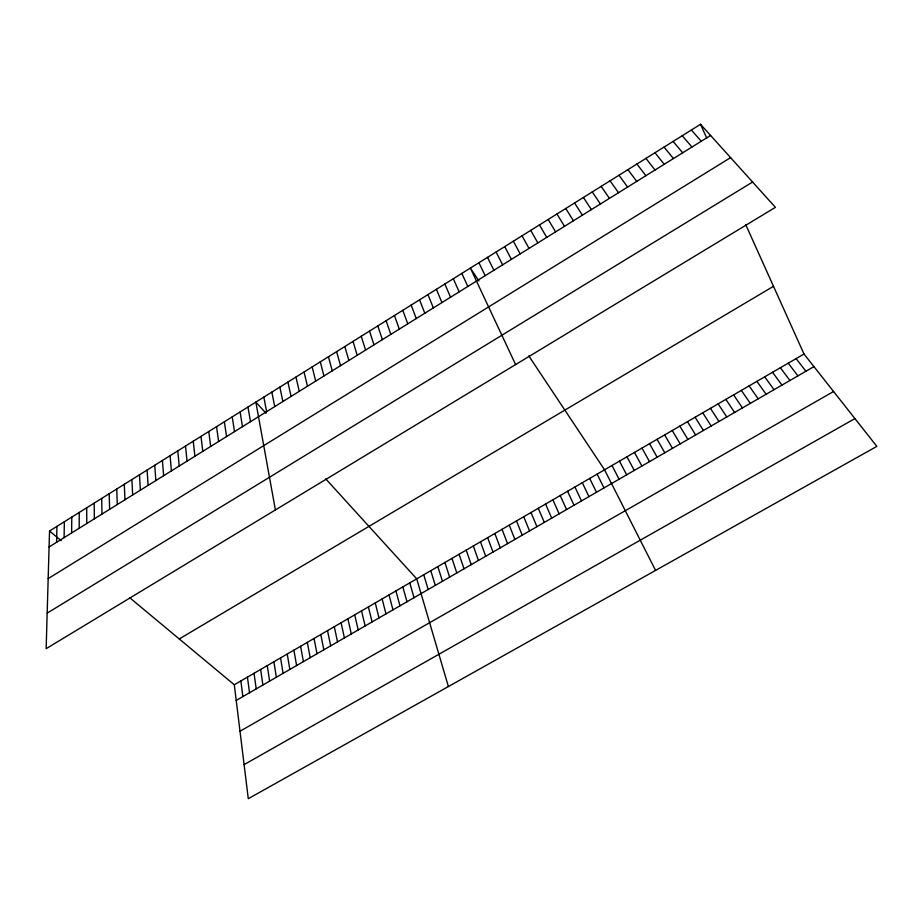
<?xml version="1.0" encoding="UTF-8"?>
<svg xmlns="http://www.w3.org/2000/svg" width="923" height="923" viewBox="0 0 923 923"><rect width="100%" height="100%" fill="white"/><g stroke="black" fill="none" stroke-linecap="round" stroke-linejoin="round"><path stroke-width="1.38" d="M79.193 528.244L79.228 512.461M71.636 532.952L71.775 517.122M64.102 537.636L64.345 521.76M56.58 542.309L56.938 526.387M49.542 531.002L46.15 648.684L775.424 207.34L700.522 124.293L49.542 531.002L61.23 540.728M49.081 546.981L710.583 135.45M48.169 578.606L730.601 157.637M47.177 613.126L752.603 182.027M179.247 638.958L773.497 286.303M234.292 684.762L804.002 354.017L876.85 446.374L248.287 798.707L234.292 684.762L129.555 597.596M236.219 700.43L813.936 366.616M240.003 731.247L833.573 391.502M244.099 764.625L854.929 418.581M266.078 413.342L255.856 402.105L275.4 509.946M325.715 478.864L416.723 578.848L448.393 686.539M691.362 130.016L701.261 141.242M682.224 135.727L691.962 147.034M673.109 141.415L682.685 152.803M664.029 147.092L673.444 158.548M654.972 152.745L664.225 164.282M645.938 158.398L655.03 170.005M796.099 358.597L805.917 371.254M636.928 164.029L645.869 175.705M788.219 363.177L797.922 375.869M780.362 367.735L789.938 380.484M627.94 169.636L636.732 181.393M772.516 372.292L781.977 385.087M618.987 175.232L627.605 187.069M764.694 376.838L774.039 389.668M756.895 381.361L766.113 394.248M610.045 180.816L618.525 192.722M749.107 385.883L758.21 398.817M601.138 186.388L609.457 198.364M741.331 390.394L750.33 403.374M733.577 394.894L742.461 407.92M592.254 191.938L600.423 203.983M725.847 399.382L734.616 412.454M478.945 280.961L470.384 268.074L515.611 364.573M528.821 355.932L604.553 469.807L655.572 570.402M583.394 197.476L591.401 209.59M718.14 403.859L726.782 416.977M710.445 408.335L718.971 421.488M574.556 202.991L582.413 215.186M702.761 412.789L711.183 425.988M565.741 208.494L573.448 220.759M695.1 417.231L703.407 430.487M687.462 421.673L695.654 434.964M556.961 213.986L564.518 226.32M679.836 426.103L687.912 439.44M548.193 219.466L555.6 231.869M672.232 430.51L680.193 443.894M664.641 434.918L672.498 448.347M539.447 224.924L546.716 237.396M657.072 439.313L664.814 452.778M530.737 230.369L537.844 242.911M649.515 443.698L657.153 457.208M641.981 448.082L649.504 461.627M522.037 235.803L529.006 248.414M634.459 452.443L641.877 466.034M513.373 241.215L520.191 253.894M626.959 456.793L634.263 470.43M619.471 461.142L626.671 474.826M504.731 246.614L511.4 259.363M612.007 465.48L619.091 479.199M496.101 252.002L502.631 264.82M597.123 474.122L604 487.921M487.506 257.379L493.886 270.254M589.705 478.426L596.477 492.271M478.933 262.732L485.175 275.677M582.309 482.717L588.966 496.609M574.925 486.998L581.49 500.924M567.564 491.278L574.014 505.25M461.846 273.404L467.811 286.488M560.215 495.547L566.56 509.554M700.522 124.293L706.73 138.081M745.726 224.647L804.002 354.017M552.889 499.793L559.13 513.846M453.343 278.723L459.158 291.864M545.574 504.05L551.712 518.138M444.863 284.019L450.539 297.229M538.282 508.285L544.305 522.406M530.99 512.507L536.921 526.675M436.406 289.303L441.932 302.582M523.733 516.73L529.56 530.933M427.96 294.575L433.36 307.913M516.488 520.93L522.21 535.178M509.254 525.129L514.872 539.413M419.55 299.837L424.811 313.232M502.043 529.317L507.558 543.647M411.15 305.086L416.273 318.539M494.843 533.494L500.266 547.858M487.656 537.671L492.974 552.069M402.786 310.313L407.77 323.835M480.491 541.824L485.717 556.269M394.433 315.528L399.29 329.107M473.337 545.978L478.46 560.457M466.207 550.12L471.238 564.634M386.114 320.731L390.821 334.38M459.089 554.25L464.015 568.799M377.807 325.911L382.387 339.629M451.993 558.38L456.816 572.964M444.909 562.488L449.628 577.117M369.523 331.092L373.977 344.856M437.837 566.595L442.463 581.248M361.262 336.249L365.577 350.082M430.776 570.691L435.321 585.39M423.738 574.775L428.18 589.509M353.024 341.395L357.213 355.286M344.81 346.529L348.859 360.478M409.766 582.886L414.023 597.689M402.832 586.913L406.985 601.75M336.618 351.651L340.541 365.658M395.909 590.928L399.971 605.811M328.45 356.751L332.234 370.827M389.01 594.943L392.979 609.849M382.122 598.946L385.987 613.887M320.293 361.851L323.95 375.973M375.246 602.927L379.018 617.914M312.17 366.927L315.701 381.118M368.381 606.919L372.073 621.929M361.539 610.888L365.139 625.932M304.059 371.992L307.463 386.241M354.709 614.856L358.216 629.936M295.971 377.046L299.248 391.352M347.89 618.814L351.305 633.928M341.095 622.76L344.417 637.908M287.907 382.087L291.057 396.44M334.311 626.694L337.541 641.877M279.865 387.106L282.876 401.528M327.538 630.628L330.676 645.846M320.777 634.551L323.835 649.804M271.835 392.125L274.731 406.593M314.039 638.462L317.004 653.749M263.84 397.121L266.609 411.658M307.313 642.362L310.197 657.684M300.61 646.262L303.39 661.606M293.906 650.15L296.606 665.529M247.964 407.043L250.479 421.684M287.226 654.026L289.834 669.44M280.557 657.903L283.084 673.34M240.084 411.97L242.484 426.668M273.9 661.768L276.346 677.24M232.227 416.873L234.5 431.629M267.266 665.621L269.62 681.128M260.644 669.463L262.905 685.004M224.381 421.765L226.539 436.579M254.033 673.305L256.213 688.87M216.57 426.657L218.601 441.517M247.433 677.124L249.533 692.735M208.771 431.526L210.686 446.444M240.857 680.955L242.864 696.588M200.995 436.383L202.795 451.359M193.242 441.229L194.915 456.25M185.5 446.063L187.057 461.142M177.781 450.886L179.224 466.011M170.086 455.697L171.413 470.88M162.413 460.496L163.625 475.726M154.752 465.273L155.849 480.56M147.115 470.049L148.095 485.383M139.488 474.814L140.354 490.194M131.897 479.556L132.647 494.993M124.305 484.298L124.951 499.781M116.748 489.017L117.279 504.558M109.202 493.736L109.618 509.323M101.68 498.432L101.98 514.065M94.181 503.116L94.365 518.807M86.693 507.8L86.774 523.526"/></g></svg>
